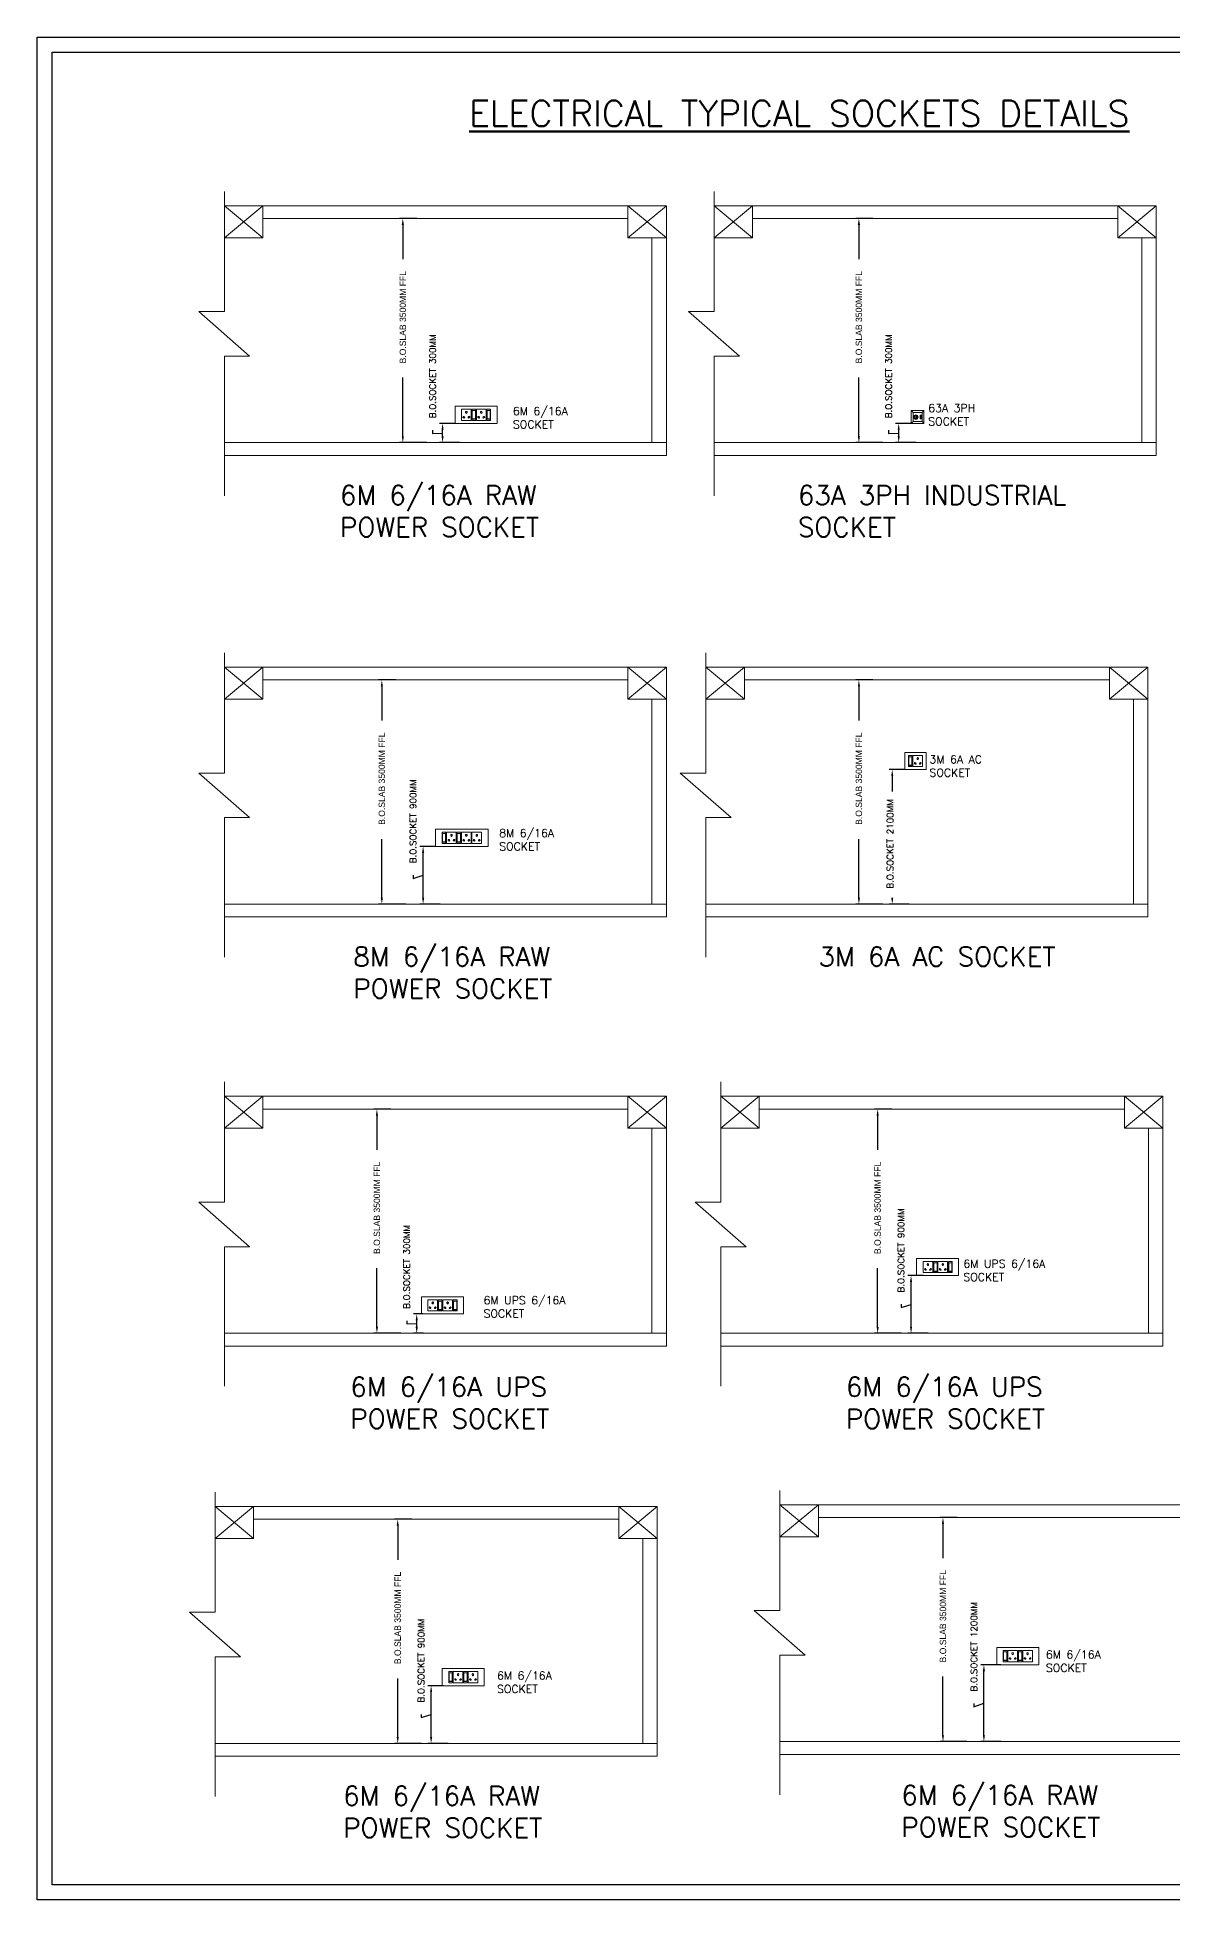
# Model space of a CAD drawing. Extents: x 2982526 to 3410143, y -1442121 to -1332990.
# Drawn here: x 3111121 to 3128863, y -1435153 to -1406065 of the extents above; entities that cross this region are included whole.
import ezdxf

# ---------------------------------------------------------------- set-up
doc = ezdxf.new("R2010")
doc.units = 0
doc.header["$MEASUREMENT"] = 0
doc.linetypes.add('1', pattern=[0, 0, 0])
doc.layers.get('0').update_dxf_attribs({"color": 6, "linetype": '1'})
for name, color, linetype, lineweight in [('DIM', 7, 'Continuous', 0), ('ELE 63A 3PH INDUSTRIAL SOCKET', 1, 'Continuous', 0), ('ELE-2NOS OF 6-16 RAW POWER SOCKET', 1, 'Continuous', 0), ('ELE-3NOS 6-16A POWER SOCKET', 5, 'Continuous', 0), ('ELE. 2N0S OF 6-16 UPS SOCKETS', 191, 'Continuous', 0), ('MEP_HVAC_RA_DUCT', 1, 'Continuous', 0)]:
    doc.layers.add(name, color=color, linetype=linetype, lineweight=lineweight)
doc.layers.add('ELE-16A AC SOCKET', color=7, linetype='Continuous')
doc.layers.add('TEXT', color=5, linetype='1')
doc.layers.add('ELE-6A AC SOCKET', color=7, linetype='Continuous', lineweight=0, true_color=0x00ceb6)
doc.styles.add('Century', font='GOTHIC.TTF')
doc.dimstyles.new('AR-BRICK WORK', dxfattribs={"dimscale": 100, "dimtxt": 1, "dimasz": 1, "dimexe": 0.5, "dimexo": 0, "dimgap": 0.25, "dimtad": 0, "dimdec": 0, "dimzin": 1, "dimdsep": 46, "dimtxsty": 'Century', "dimblk": 'OBLIQUE', "dimcen": 0, "dimdle": 1, "dimclrd": 8, "dimclre": 8, "dimclrt": 4, "dimadec": 0, "dimazin": 0, "dimtfac": 1, "dimtdec": 0, "dimtofl": 0, "dimtmove": 1, "dimatfit": 3, "dimldrblk": 'ARCHTICK', "dimfxl": 1, "dimtolj": 1, "dimtzin": 1, "dimarcsym": 2})

# ---------------------------------------------------------------- blocks, each defined once
blk = doc.blocks.new('45RT')
at = {"layer": 'ELE-6A AC SOCKET', "lineweight": 0}
for p, q in [((-212, 169), (-212, 36)), ((-212, 169), (-212, 36)), ((-166, 169), (-212, 169)), ((-212, 169), (-166, 169)), ((-212, 36), (-166, 36)), ((-208, 155), (-208, 51)), ((-170, 155), (-208, 155)), ((-208, 55), (-170, 55)), ((-208, 51), (-170, 51)), ((-170, 51), (-170, 155)), ((-166, 36), (-166, 169)), ((-158, 169), (-42, 169)), ((-158, 36), (-158, 169)), ((-42, 36), (-158, 36)), ((-42, 169), (-42, 36))]:
    blk.add_line(p, q, dxfattribs=at)
blk.add_lwpolyline([(-257, 0), (0, 0), (0, 205), (-257, 205)], close=True, dxfattribs=at)
for centre, radius, start, end in [((-133, 77), 7.81, 5.2689, 272.51), ((-127, 71), 6.3, 202.6838, 75.0951), ((-100, 136), 9.06, 307.1584, 232.8416), ((-100, 126), 5.78, 161.4031, 18.5969), ((-73, 71), 6.3, 104.9049, 337.3162), ((-67, 77), 7.81, 267.49, 174.7311)]:
    blk.add_arc(centre, radius, start, end, dxfattribs=at)
blk = doc.blocks.new('54Y')
at = {"layer": 'ELE. 2N0S OF 6-16 UPS SOCKETS', "color": 140, "lineweight": 0}
for p, q in [((26, 312), (26, 278)), ((26, 278), (26, 312)), ((26, 312), (124, 312)), ((26, 312), (124, 312)), ((124, 278), (26, 278)), ((124, 272), (26, 272)), ((26, 272), (26, 187)), ((26, 187), (124, 187)), ((26, 181), (26, 148)), ((26, 148), (26, 181)), ((26, 181), (124, 181)), ((26, 181), (124, 181)), ((37, 281), (37, 309)), ((37, 309), (113, 309)), ((113, 281), (37, 281)), ((37, 150), (37, 179)), ((37, 179), (113, 179)), ((110, 309), (110, 281)), ((110, 179), (110, 150)), ((113, 309), (113, 281)), ((113, 179), (113, 150)), ((124, 312), (124, 278)), ((124, 187), (124, 272)), ((124, 181), (124, 148)), ((124, 148), (26, 148)), ((26, 142), (26, 57)), ((124, 142), (26, 142)), ((26, 57), (124, 57)), ((113, 150), (37, 150)), ((124, 57), (124, 142))]:
    blk.add_line(p, q, dxfattribs=at)
blk.add_lwpolyline([(150, 368), (150, 0), (0, 0), (0, 368)], close=True, dxfattribs=at)
for centre, radius, start, end in [((51, 230), 6.62, 37.1584, 322.8416), ((58, 230), 4.22, 251.4031, 108.5969), ((94, 254), 5.7, 357.49, 264.7311), ((94, 205), 5.7, 95.2689, 2.51), ((98, 249), 4.6, 194.9049, 67.3162), ((98, 210), 4.6, 292.6838, 165.0951), ((51, 99), 6.62, 37.1584, 322.8416), ((58, 99), 4.22, 251.4031, 108.5969), ((94, 124), 5.7, 357.49, 264.7311), ((94, 75), 5.7, 95.2689, 2.51), ((98, 119), 4.6, 194.9049, 67.3162), ((98, 80), 4.6, 292.6838, 165.0951)]:
    blk.add_arc(centre, radius, start, end, dxfattribs=at)
blk = doc.blocks.new('*D267')
at = {"layer": 'Defpoints', "color": 0, "transparency": 16777216}
for p in [(3117454, -1412096), (3117649, -1412096), (3117720, -1412396)]:
    blk.add_point(p, dxfattribs=at)
at = {"layer": 'DIM', "color": 8, "lineweight": -2, "ltscale": 10, "transparency": 16777216}
for p, q in [((3117298, -1412201), (3117298, -1412251)), ((3117649, -1412096), (3117404, -1412096)), ((3117454, -1412296), (3117454, -1412196)), ((3117298, -1412251), (3117454, -1412246)), ((3117720, -1412396), (3117404, -1412396))]:
    blk.add_line(p, q, dxfattribs=at)
at = {"layer": 'DIM', "color": 8, "transparency": 16777216}
for points in [[(3117471, -1412196), (3117438, -1412196), (3117454, -1412096)], [(3117438, -1412296), (3117471, -1412296), (3117454, -1412396)]]:
    blk.add_solid(points, dxfattribs=at)
at = {"layer": 'DIM', "color": 7, "lineweight": 50, "transparency": 16777216, "insert": (3117298, -1411395), "char_height": 100, "attachment_point": 5, "rotation": 90}
blk.add_mtext('\\A1;\\A1;{\\Fromans.shx|c228; B.O.SOCKET 300MM }', dxfattribs=at)
blk = doc.blocks.new('_ArchTick')
at = {"color": 0, "linetype": 'ByBlock', "const_width": 0.15}
blk.add_lwpolyline([(-0.5, -0.5), (0.5, 0.5)], dxfattribs=at)
blk = doc.blocks.new('RTUH 6U')
at = {"layer": 'ELE-2NOS OF 6-16 RAW POWER SOCKET', "color": 30, "lineweight": 0, "ltscale": 300}
for p, q in [((-312, -26), (-227, -26)), ((-312, -124), (-312, -26)), ((-227, -124), (-312, -124)), ((-227, -26), (-227, -124)), ((-187, -26), (-221, -26)), ((-221, -26), (-221, -124)), ((-187, -124), (-221, -124)), ((-221, -124), (-187, -124)), ((-190, -37), (-218, -37)), ((-218, -37), (-218, -113)), ((-190, -40), (-218, -40)), ((-218, -113), (-190, -113)), ((-190, -113), (-190, -37)), ((-187, -124), (-187, -26)), ((-187, -124), (-187, -26)), ((-181, -124), (-181, -26)), ((-181, -26), (-96, -26)), ((-96, -124), (-181, -124)), ((-96, -26), (-96, -124)), ((-57, -26), (-91, -26)), ((-91, -26), (-91, -124)), ((-57, -124), (-91, -124)), ((-91, -124), (-57, -124)), ((-60, -37), (-88, -37)), ((-88, -37), (-88, -113)), ((-60, -40), (-88, -40)), ((-88, -113), (-60, -113)), ((-60, -113), (-60, -37)), ((-57, -124), (-57, -26)), ((-57, -124), (-57, -26))]:
    blk.add_line(p, q, dxfattribs=at)
blk.add_lwpolyline([(0, 0), (-368, 0), (-368, -150), (0, -150)], close=True, dxfattribs=at)
for centre, radius, start, end in [((-293, -56), 5.7, 87.49, 354.7311), ((-289, -52), 4.6, 284.9049, 157.3162), ((-269, -99), 6.62, 127.1584, 52.8416), ((-269, -92), 4.22, 341.4031, 198.5969), ((-249, -52), 4.6, 22.6838, 255.0951), ((-245, -56), 5.7, 185.2689, 92.51), ((-163, -56), 5.7, 87.49, 354.7311), ((-159, -52), 4.6, 284.9049, 157.3162), ((-139, -99), 6.62, 127.1584, 52.8416), ((-139, -92), 4.22, 341.4031, 198.5969), ((-119, -52), 4.6, 22.6838, 255.0951), ((-115, -56), 5.7, 185.2689, 92.51)]:
    blk.add_arc(centre, radius, start, end, dxfattribs=at)
blk = doc.blocks.new('*D268')
at = {"layer": 'Defpoints', "color": 0, "transparency": 16777216}
for p in [(3117275, -1431811), (3117470, -1431811), (3117541, -1432711)]:
    blk.add_point(p, dxfattribs=at)
at = {"layer": 'DIM', "color": 8, "lineweight": -2, "ltscale": 10, "transparency": 16777216}
for p, q in [((3117470, -1431811), (3117225, -1431811)), ((3117275, -1432611), (3117275, -1431911)), ((3117119, -1432258), (3117119, -1432308)), ((3117119, -1432308), (3117275, -1432261)), ((3117541, -1432711), (3117225, -1432711))]:
    blk.add_line(p, q, dxfattribs=at)
at = {"layer": 'DIM', "color": 8, "transparency": 16777216}
for points in [[(3117292, -1431911), (3117258, -1431911), (3117275, -1431811)], [(3117258, -1432611), (3117292, -1432611), (3117275, -1432711)]]:
    blk.add_solid(points, dxfattribs=at)
at = {"layer": 'DIM', "color": 7, "lineweight": 50, "transparency": 16777216, "insert": (3117119, -1431453), "char_height": 100, "attachment_point": 5, "rotation": 90}
blk.add_mtext('\\A1;\\A1;{\\Fromans.shx|c228; B.O.SOCKET 900MM }', dxfattribs=at)
blk = doc.blocks.new('*D269')
at = {"layer": 'Defpoints', "color": 0, "transparency": 16777216}
for p in [(3117150, -1418703), (3117345, -1418703), (3117416, -1419603)]:
    blk.add_point(p, dxfattribs=at)
at = {"layer": 'DIM', "color": 8, "lineweight": -2, "ltscale": 10, "transparency": 16777216}
for p, q in [((3117345, -1418703), (3117100, -1418703)), ((3117150, -1419503), (3117150, -1418803)), ((3116993, -1419151), (3116993, -1419201)), ((3116993, -1419201), (3117150, -1419153)), ((3117416, -1419603), (3117100, -1419603))]:
    blk.add_line(p, q, dxfattribs=at)
at = {"layer": 'DIM', "color": 8, "transparency": 16777216}
for points in [[(3117167, -1418803), (3117133, -1418803), (3117150, -1418703)], [(3117133, -1419503), (3117167, -1419503), (3117150, -1419603)]]:
    blk.add_solid(points, dxfattribs=at)
at = {"layer": 'DIM', "color": 7, "lineweight": 50, "transparency": 16777216, "insert": (3116993, -1418345), "char_height": 100, "attachment_point": 5, "rotation": 90}
blk.add_mtext('\\A1;\\A1;{\\Fromans.shx|c228; B.O.SOCKET 900MM }', dxfattribs=at)
blk = doc.blocks.new('543WYH')
at = {"layer": 'ELE-2NOS OF 6-16 RAW POWER SOCKET', "color": 30, "linetype": 'ByBlock', "lineweight": 0}
for p, q in [((-124, -57), (-124, -91)), ((-26, -57), (-124, -57)), ((-26, -57), (-124, -57)), ((-124, -91), (-26, -91)), ((-124, -96), (-26, -96)), ((-124, -181), (-124, -96)), ((-113, -60), (-113, -88)), ((-37, -60), (-113, -60)), ((-113, -88), (-37, -88)), ((-110, -60), (-110, -88)), ((-37, -88), (-37, -60)), ((-26, -57), (-26, -91)), ((-26, -91), (-26, -57)), ((-26, -96), (-26, -181)), ((-26, -181), (-124, -181)), ((-124, -187), (-124, -221)), ((-26, -187), (-124, -187)), ((-26, -187), (-124, -187)), ((-124, -221), (-26, -221)), ((-124, -312), (-124, -227)), ((-124, -227), (-26, -227)), ((-26, -312), (-124, -312)), ((-124, -402), (-124, -317)), ((-124, -317), (-26, -317)), ((-113, -190), (-113, -218)), ((-37, -190), (-113, -190)), ((-113, -218), (-37, -218)), ((-110, -190), (-110, -218)), ((-37, -218), (-37, -190)), ((-26, -187), (-26, -221)), ((-26, -221), (-26, -187)), ((-26, -227), (-26, -312)), ((-26, -317), (-26, -402)), ((-26, -402), (-124, -402))]:
    blk.add_line(p, q, dxfattribs=at)
blk.add_lwpolyline([(-150, 0), (-150, -459), (0, -459), (0, 0)], close=True, dxfattribs=at)
for centre, radius, start, end in [((-98, -119), 4.6, 112.6838, 345.0951), ((-98, -159), 4.6, 14.9049, 247.3162), ((-94, -115), 5.7, 275.2689, 182.51), ((-94, -163), 5.7, 177.49, 84.7311), ((-58, -139), 4.22, 71.4031, 288.5969), ((-51, -139), 6.62, 217.1584, 142.8416), ((-98, -249), 4.6, 112.6838, 345.0951), ((-98, -289), 4.6, 14.9049, 247.3162), ((-94, -245), 5.7, 275.2689, 182.51), ((-94, -293), 5.7, 177.49, 84.7311), ((-58, -269), 4.22, 71.4031, 288.5969), ((-51, -269), 6.62, 217.1584, 142.8416), ((-98, -340), 4.6, 112.6838, 345.0951), ((-98, -379), 4.6, 14.9049, 247.3162), ((-94, -335), 5.7, 275.2689, 182.51), ((-94, -384), 5.7, 177.49, 84.7311), ((-58, -360), 4.22, 71.4031, 288.5969), ((-51, -360), 6.62, 217.1584, 142.8416)]:
    blk.add_arc(centre, radius, start, end, dxfattribs=at)
blk = doc.blocks.new('*D270')
at = {"layer": 'Defpoints', "color": 0, "transparency": 16777216}
for p in [(3124480, -1417503), (3124675, -1417503), (3124746, -1419603)]:
    blk.add_point(p, dxfattribs=at)
at = {"layer": 'DIM', "color": 8, "lineweight": -2, "ltscale": 10, "transparency": 16777216}
for p, q in [((3124675, -1417503), (3124430, -1417503)), ((3124480, -1417603), (3124480, -1417844)), ((3124480, -1419503), (3124480, -1419551)), ((3124746, -1419603), (3124430, -1419603))]:
    blk.add_line(p, q, dxfattribs=at)
at = {"layer": 'DIM', "color": 8, "transparency": 16777216}
for points in [[(3124496, -1417603), (3124463, -1417603), (3124480, -1417503)], [(3124463, -1419503), (3124496, -1419503), (3124480, -1419603)]]:
    blk.add_solid(points, dxfattribs=at)
at = {"layer": 'DIM', "color": 7, "lineweight": 50, "transparency": 16777216, "insert": (3124447, -1418698), "char_height": 100, "attachment_point": 5, "rotation": 90}
blk.add_mtext('\\A1;\\A1;{\\Fromans.shx|c228; B.O.SOCKET 2100MM }', dxfattribs=at)
blk = doc.blocks.new('*D273')
at = {"layer": 'Defpoints', "color": 0, "transparency": 16777216}
for p in [(3116833, -1408896), (3117053, -1408896), (3117206, -1412396)]:
    blk.add_point(p, dxfattribs=at)
at = {"layer": 'DIM', "color": 8, "lineweight": -2, "ltscale": 10, "transparency": 16777216}
for p, q in [((3117053, -1408896), (3116783, -1408896)), ((3116833, -1408996), (3116833, -1409531)), ((3116833, -1412296), (3116833, -1411381)), ((3117206, -1412396), (3116783, -1412396))]:
    blk.add_line(p, q, dxfattribs=at)
at = {"layer": 'DIM', "color": 8, "transparency": 16777216}
for points in [[(3116850, -1408996), (3116816, -1408996), (3116833, -1408896)], [(3116816, -1412296), (3116850, -1412296), (3116833, -1412396)]]:
    blk.add_solid(points, dxfattribs=at)
at = {"layer": 'DIM', "color": 7, "lineweight": 50, "transparency": 16777216, "insert": (3116833, -1410456), "char_height": 100, "attachment_point": 5, "rotation": 90}
blk.add_mtext('\\A1;\\A1; B.O.SLAB 3500MM FFL', dxfattribs=at)
blk = doc.blocks.new('*D274')
at = {"layer": 'Defpoints', "color": 0, "transparency": 16777216}
for p in [(3116753, -1429211), (3116973, -1429211), (3117127, -1432711)]:
    blk.add_point(p, dxfattribs=at)
at = {"layer": 'DIM', "color": 8, "lineweight": -2, "ltscale": 10, "transparency": 16777216}
for p, q in [((3116973, -1429211), (3116703, -1429211)), ((3116753, -1429311), (3116753, -1429846)), ((3116753, -1432611), (3116753, -1431696)), ((3117127, -1432711), (3116703, -1432711))]:
    blk.add_line(p, q, dxfattribs=at)
at = {"layer": 'DIM', "color": 8, "transparency": 16777216}
for points in [[(3116770, -1429311), (3116737, -1429311), (3116753, -1429211)], [(3116737, -1432611), (3116770, -1432611), (3116753, -1432711)]]:
    blk.add_solid(points, dxfattribs=at)
at = {"layer": 'DIM', "color": 7, "lineweight": 50, "transparency": 16777216, "insert": (3116753, -1430771), "char_height": 100, "attachment_point": 5, "rotation": 90}
blk.add_mtext('\\A1;\\A1; B.O.SLAB 3500MM FFL', dxfattribs=at)
blk = doc.blocks.new('*D275')
at = {"layer": 'Defpoints', "color": 0, "transparency": 16777216}
for p in [(3116505, -1416103), (3116725, -1416103), (3116878, -1419603)]:
    blk.add_point(p, dxfattribs=at)
at = {"layer": 'DIM', "color": 8, "lineweight": -2, "ltscale": 10, "transparency": 16777216}
for p, q in [((3116725, -1416103), (3116455, -1416103)), ((3116505, -1416203), (3116505, -1416738)), ((3116505, -1419503), (3116505, -1418588)), ((3116878, -1419603), (3116455, -1419603))]:
    blk.add_line(p, q, dxfattribs=at)
at = {"layer": 'DIM', "color": 8, "transparency": 16777216}
for points in [[(3116521, -1416203), (3116488, -1416203), (3116505, -1416103)], [(3116488, -1419503), (3116521, -1419503), (3116505, -1419603)]]:
    blk.add_solid(points, dxfattribs=at)
at = {"layer": 'DIM', "color": 7, "lineweight": 50, "transparency": 16777216, "insert": (3116505, -1417663), "char_height": 100, "attachment_point": 5, "rotation": 90}
blk.add_mtext('\\A1;\\A1; B.O.SLAB 3500MM FFL', dxfattribs=at)
blk = doc.blocks.new('DSAD')
at = {"layer": 'ELE 63A 3PH INDUSTRIAL SOCKET', "linetype": 'ByBlock'}
h = blk.add_hatch(color=8, dxfattribs=at)
h.dxf.hatch_style = 1
h.paths.add_polyline_path([(-1, 0, 1), (-25, 0, 1)])
h.paths.add_polyline_path([(-2, 0, 1), (-24, 0, 1)], flags=16)
h = blk.add_hatch(color=8, dxfattribs=at)
h.dxf.hatch_style = 1
h.paths.add_polyline_path([(-17, 0, 1), (-22, 0, 1)])
h.paths.add_polyline_path([(-4, 0, 1), (-9, 0, 1)])
h.paths.add_polyline_path([(-17, 0, 1), (-22, 0, 1)], flags=16)
h.paths.add_polyline_path([(-4, 0, 1), (-9, 0, 1)], flags=16)
h = blk.add_hatch(color=8, dxfattribs=at)
h.dxf.hatch_style = 1
h.paths.add_polyline_path([(24, 6), (26, 6), (26, -6), (24, -6)])
for p, q in [((-35, 35), (-50, 50)), ((21, 14), (20, 15)), ((24, 1), (26, 1)), ((24, 0), (26, 0)), ((29, 14), (30, 15)), ((35, 35), (50, 50)), ((-35, -35), (-50, -50)), ((20, -15), (21, -14)), ((24, 0), (26, 0)), ((24, -1), (26, -1)), ((29, -14), (30, -15)), ((35, -35), (50, -50))]:
    blk.add_line(p, q, dxfattribs=at)
for points in [[(-50, 50), (50, 50), (50, -50), (-50, -50)], [(-35, 35), (35, 35), (35, -35), (-35, -35)], [(20, 15), (30, 15), (30, -15), (20, -15)], [(21, 14), (29, 14), (29, -14), (21, -14)], [(24, 6), (26, 6), (26, -6), (24, -6)]]:
    blk.add_lwpolyline(points, close=True, dxfattribs=at)
for centre, radius in [((-13, 0), 16.8), ((-13, 0), 11.8), ((-13, 0), 10.8), ((-20, 0), 2.77), ((-20, 0), 2.27), ((-6, 0), 2.77), ((-6, 0), 2.27)]:
    blk.add_circle(centre, radius, dxfattribs=at)
blk = doc.blocks.new('*D276')
at = {"layer": 'Defpoints', "color": 0, "transparency": 16777216}
for p in [(3124581, -1412096), (3124775, -1412096), (3124846, -1412396)]:
    blk.add_point(p, dxfattribs=at)
at = {"layer": 'DIM', "color": 8, "lineweight": -2, "ltscale": 10, "transparency": 16777216}
for p, q in [((3124424, -1412201), (3124424, -1412251)), ((3124775, -1412096), (3124531, -1412096)), ((3124581, -1412296), (3124581, -1412196)), ((3124424, -1412251), (3124581, -1412246)), ((3124846, -1412396), (3124531, -1412396))]:
    blk.add_line(p, q, dxfattribs=at)
at = {"layer": 'DIM', "color": 8, "transparency": 16777216}
for points in [[(3124597, -1412196), (3124564, -1412196), (3124581, -1412096)], [(3124564, -1412296), (3124597, -1412296), (3124581, -1412396)]]:
    blk.add_solid(points, dxfattribs=at)
at = {"layer": 'DIM', "color": 7, "lineweight": 50, "transparency": 16777216, "insert": (3124424, -1411395), "char_height": 100, "attachment_point": 5, "rotation": 90}
blk.add_mtext('\\A1;\\A1;{\\Fromans.shx|c228; B.O.SOCKET 300MM }', dxfattribs=at)
blk = doc.blocks.new('*D277')
at = {"layer": 'Defpoints', "color": 0, "transparency": 16777216}
for p in [(3123959, -1408896), (3124179, -1408896), (3124332, -1412396)]:
    blk.add_point(p, dxfattribs=at)
at = {"layer": 'DIM', "color": 8, "lineweight": -2, "ltscale": 10, "transparency": 16777216}
for p, q in [((3124179, -1408896), (3123909, -1408896)), ((3123959, -1408996), (3123959, -1409531)), ((3123959, -1412296), (3123959, -1411381)), ((3124332, -1412396), (3123909, -1412396))]:
    blk.add_line(p, q, dxfattribs=at)
at = {"layer": 'DIM', "color": 8, "transparency": 16777216}
for points in [[(3123976, -1408996), (3123942, -1408996), (3123959, -1408896)], [(3123942, -1412296), (3123976, -1412296), (3123959, -1412396)]]:
    blk.add_solid(points, dxfattribs=at)
at = {"layer": 'DIM', "color": 7, "lineweight": 50, "transparency": 16777216, "insert": (3123959, -1410456), "char_height": 100, "attachment_point": 5, "rotation": 90}
blk.add_mtext('\\A1;\\A1; B.O.SLAB 3500MM FFL', dxfattribs=at)
blk = doc.blocks.new('*D278')
at = {"layer": 'Defpoints', "color": 0, "transparency": 16777216}
for p in [(3123959, -1416103), (3124179, -1416103), (3124333, -1419603)]:
    blk.add_point(p, dxfattribs=at)
at = {"layer": 'DIM', "color": 8, "lineweight": -2, "ltscale": 10, "transparency": 16777216}
for p, q in [((3124179, -1416103), (3123909, -1416103)), ((3123959, -1416203), (3123959, -1416738)), ((3123959, -1419503), (3123959, -1418588)), ((3124333, -1419603), (3123909, -1419603))]:
    blk.add_line(p, q, dxfattribs=at)
at = {"layer": 'DIM', "color": 8, "transparency": 16777216}
for points in [[(3123976, -1416203), (3123943, -1416203), (3123959, -1416103)], [(3123943, -1419503), (3123976, -1419503), (3123959, -1419603)]]:
    blk.add_solid(points, dxfattribs=at)
at = {"layer": 'DIM', "color": 7, "lineweight": 50, "transparency": 16777216, "insert": (3123959, -1417663), "char_height": 100, "attachment_point": 5, "rotation": 90}
blk.add_mtext('\\A1;\\A1; B.O.SLAB 3500MM FFL', dxfattribs=at)
blk = doc.blocks.new('6 MODULES RAW POWER')
at = {"layer": 'ELE-2NOS OF 6-16 RAW POWER SOCKET', "color": 1, "lineweight": 0, "ltscale": 300}
for p, q in [((-6, 92), (-6, 20)), ((-6, 92), (-6, 20)), ((19, 92), (-6, 92)), ((-6, 92), (19, 92)), ((-6, 20), (19, 20)), ((-4, 84), (-4, 28)), ((17, 84), (-4, 84)), ((-4, 30), (17, 30)), ((-4, 28), (17, 28)), ((17, 28), (17, 84)), ((19, 20), (19, 92)), ((23, 92), (87, 92)), ((23, 20), (23, 92)), ((87, 20), (23, 20)), ((87, 92), (87, 20)), ((91, 92), (91, 20)), ((91, 92), (91, 20)), ((116, 92), (91, 92)), ((91, 92), (116, 92)), ((91, 20), (116, 20)), ((93, 84), (93, 28)), ((114, 84), (93, 84)), ((93, 30), (114, 30)), ((93, 28), (114, 28)), ((114, 28), (114, 84)), ((116, 20), (116, 92)), ((120, 20), (120, 92)), ((120, 92), (184, 92)), ((184, 20), (120, 20)), ((184, 92), (184, 20))]:
    blk.add_line(p, q, dxfattribs=at)
blk.add_lwpolyline([(-49, 0), (226, 0), (226, 112), (-49, 112)], close=True, dxfattribs=at)
for centre, radius, start, end in [((37, 42), 4.25, 5.2689, 272.51), ((40, 39), 3.43, 202.6838, 75.0951), ((55, 74), 4.93, 307.1584, 232.8416), ((55, 69), 3.14, 161.4031, 18.5969), ((70, 39), 3.43, 104.9049, 337.3162), ((73, 42), 4.25, 267.49, 174.7311), ((134, 42), 4.25, 5.2689, 272.51), ((137, 39), 3.43, 202.6838, 75.0951), ((152, 74), 4.93, 307.1584, 232.8416), ((152, 69), 3.14, 161.4031, 18.5969), ((167, 39), 3.43, 104.9049, 337.3162), ((170, 42), 4.25, 267.49, 174.7311)]:
    blk.add_arc(centre, radius, start, end, dxfattribs=at)
blk = doc.blocks.new('*D279')
at = {"layer": 'Defpoints', "color": 0, "transparency": 16777216}
for p in [(3125912, -1431484), (3126179, -1431484), (3126178, -1432684)]:
    blk.add_point(p, dxfattribs=at)
at = {"layer": 'DIM', "color": 8, "lineweight": -2, "ltscale": 10, "transparency": 16777216}
for p, q in [((3126179, -1431484), (3125862, -1431484)), ((3125912, -1432584), (3125912, -1431584)), ((3125756, -1432140), (3125912, -1432084)), ((3125756, -1432090), (3125756, -1432140)), ((3126178, -1432684), (3125862, -1432684))]:
    blk.add_line(p, q, dxfattribs=at)
at = {"layer": 'DIM', "color": 8, "transparency": 16777216}
for points in [[(3125929, -1431584), (3125896, -1431584), (3125912, -1431484)], [(3125896, -1432584), (3125929, -1432584), (3125912, -1432684)]]:
    blk.add_solid(points, dxfattribs=at)
at = {"layer": 'DIM', "color": 7, "lineweight": 50, "transparency": 16777216, "insert": (3125756, -1431236), "char_height": 100, "attachment_point": 5, "rotation": 90}
blk.add_mtext('\\A1;\\A1;{\\Fromans.shx|c228; B.O.SOCKET 1200MM }', dxfattribs=at)
blk = doc.blocks.new('*D280')
at = {"layer": 'Defpoints', "color": 0, "transparency": 16777216}
for p in [(3125273, -1429184), (3125493, -1429184), (3125646, -1432684)]:
    blk.add_point(p, dxfattribs=at)
at = {"layer": 'DIM', "color": 8, "lineweight": -2, "ltscale": 10, "transparency": 16777216}
for p, q in [((3125493, -1429184), (3125223, -1429184)), ((3125273, -1429284), (3125273, -1429819)), ((3125273, -1432584), (3125273, -1431669)), ((3125646, -1432684), (3125223, -1432684))]:
    blk.add_line(p, q, dxfattribs=at)
at = {"layer": 'DIM', "color": 8, "transparency": 16777216}
for points in [[(3125289, -1429284), (3125256, -1429284), (3125273, -1429184)], [(3125256, -1432584), (3125289, -1432584), (3125273, -1432684)]]:
    blk.add_solid(points, dxfattribs=at)
at = {"layer": 'DIM', "color": 7, "lineweight": 50, "transparency": 16777216, "insert": (3125273, -1430744), "char_height": 100, "attachment_point": 5, "rotation": 90}
blk.add_mtext('\\A1;\\A1; B.O.SLAB 3500MM FFL', dxfattribs=at)
blk = doc.blocks.new('5Y3AQY')
at = {"layer": 'ELE. 2N0S OF 6-16 UPS SOCKETS', "color": 72, "lineweight": 0}
for p, q in [((-312, -26), (-278, -26)), ((-312, -124), (-312, -26)), ((-312, -124), (-312, -26)), ((-312, -124), (-278, -124)), ((-278, -124), (-312, -124)), ((-309, -37), (-281, -37)), ((-309, -113), (-309, -37)), ((-309, -40), (-281, -40)), ((-281, -113), (-309, -113)), ((-281, -37), (-281, -113)), ((-278, -26), (-278, -124)), ((-272, -26), (-272, -124)), ((-187, -26), (-272, -26)), ((-272, -124), (-187, -124)), ((-187, -124), (-187, -26)), ((-181, -26), (-148, -26)), ((-181, -124), (-181, -26)), ((-181, -124), (-181, -26)), ((-181, -124), (-148, -124)), ((-148, -124), (-181, -124)), ((-179, -37), (-150, -37)), ((-179, -113), (-179, -37)), ((-179, -40), (-150, -40)), ((-150, -113), (-179, -113)), ((-150, -37), (-150, -113)), ((-148, -26), (-148, -124)), ((-57, -26), (-142, -26)), ((-142, -26), (-142, -124)), ((-142, -124), (-57, -124)), ((-57, -124), (-57, -26))]:
    blk.add_line(p, q, dxfattribs=at)
blk.add_lwpolyline([(-368, 0), (0, 0), (0, -150), (-368, -150)], close=True, dxfattribs=at)
for centre, radius, start, end in [((-254, -56), 5.7, 87.49, 354.7311), ((-249, -52), 4.6, 284.9049, 157.3162), ((-230, -99), 6.62, 127.1584, 52.8416), ((-230, -92), 4.22, 341.4031, 198.5969), ((-210, -52), 4.6, 22.6838, 255.0951), ((-205, -56), 5.7, 185.2689, 92.51), ((-124, -56), 5.7, 87.49, 354.7311), ((-119, -52), 4.6, 284.9049, 157.3162), ((-99, -99), 6.62, 127.1584, 52.8416), ((-99, -92), 4.22, 341.4031, 198.5969), ((-80, -52), 4.6, 22.6838, 255.0951), ((-75, -56), 5.7, 185.2689, 92.51)]:
    blk.add_arc(centre, radius, start, end, dxfattribs=at)
blk = doc.blocks.new('*D281')
at = {"layer": 'Defpoints', "color": 0, "transparency": 16777216}
for p in [(3124774, -1425405), (3124968, -1425405), (3125039, -1426306)]:
    blk.add_point(p, dxfattribs=at)
at = {"layer": 'DIM', "color": 8, "lineweight": -2, "ltscale": 10, "transparency": 16777216}
for p, q in [((3124968, -1425405), (3124724, -1425405)), ((3124774, -1426206), (3124774, -1425505)), ((3124617, -1425853), (3124617, -1425903)), ((3124617, -1425903), (3124774, -1425855)), ((3125039, -1426306), (3124724, -1426306))]:
    blk.add_line(p, q, dxfattribs=at)
at = {"layer": 'DIM', "color": 8, "transparency": 16777216}
for points in [[(3124790, -1425505), (3124757, -1425505), (3124774, -1425405)], [(3124757, -1426206), (3124790, -1426206), (3124774, -1426306)]]:
    blk.add_solid(points, dxfattribs=at)
at = {"layer": 'DIM', "color": 7, "lineweight": 50, "transparency": 16777216, "insert": (3124617, -1425047), "char_height": 100, "attachment_point": 5, "rotation": 90}
blk.add_mtext('\\A1;\\A1;{\\Fromans.shx|c228; B.O.SOCKET 900MM }', dxfattribs=at)
blk = doc.blocks.new('*D282')
at = {"layer": 'Defpoints', "color": 0, "transparency": 16777216}
for p in [(3124252, -1422806), (3124472, -1422806), (3124625, -1426306)]:
    blk.add_point(p, dxfattribs=at)
at = {"layer": 'DIM', "color": 8, "lineweight": -2, "ltscale": 10, "transparency": 16777216}
for p, q in [((3124472, -1422806), (3124202, -1422806)), ((3124252, -1422906), (3124252, -1423441)), ((3124252, -1426206), (3124252, -1425291)), ((3124625, -1426306), (3124202, -1426306))]:
    blk.add_line(p, q, dxfattribs=at)
at = {"layer": 'DIM', "color": 8, "transparency": 16777216}
for points in [[(3124269, -1422906), (3124235, -1422906), (3124252, -1422806)], [(3124235, -1426206), (3124269, -1426206), (3124252, -1426306)]]:
    blk.add_solid(points, dxfattribs=at)
at = {"layer": 'DIM', "color": 7, "lineweight": 50, "transparency": 16777216, "insert": (3124252, -1424366), "char_height": 100, "attachment_point": 5, "rotation": 90}
blk.add_mtext('\\A1;\\A1; B.O.SLAB 3500MM FFL', dxfattribs=at)
blk = doc.blocks.new('6MODULE-UPS')
at = {"layer": 'ELE. 2N0S OF 6-16 UPS SOCKETS', "color": 223, "lineweight": 0}
for p, q in [((-6, 92), (-6, 20)), ((-6, 92), (-6, 20)), ((19, 92), (-6, 92)), ((-6, 92), (19, 92)), ((-6, 20), (19, 20)), ((-4, 84), (-4, 28)), ((17, 84), (-4, 84)), ((-4, 30), (17, 30)), ((-4, 28), (17, 28)), ((17, 28), (17, 84)), ((19, 20), (19, 92)), ((24, 92), (87, 92)), ((24, 20), (24, 92)), ((87, 20), (24, 20)), ((87, 92), (87, 20)), ((91, 92), (91, 20)), ((91, 92), (91, 20)), ((116, 92), (91, 92)), ((91, 92), (116, 92)), ((91, 20), (116, 20)), ((93, 84), (93, 28)), ((114, 84), (93, 84)), ((93, 30), (114, 30)), ((93, 28), (114, 28)), ((114, 28), (114, 84)), ((116, 20), (116, 92)), ((120, 20), (120, 92)), ((120, 92), (184, 92)), ((184, 20), (120, 20)), ((184, 92), (184, 20))]:
    blk.add_line(p, q, dxfattribs=at)
blk.add_lwpolyline([(-48, 0), (226, 0), (226, 112), (-48, 112)], close=True, dxfattribs=at)
for centre, radius, start, end in [((37, 42), 4.24, 5.2689, 272.51), ((41, 39), 3.42, 202.6838, 75.0951), ((55, 74), 4.92, 307.1584, 232.8416), ((55, 69), 3.14, 161.4031, 18.5969), ((70, 39), 3.42, 104.9049, 337.3162), ((73, 42), 4.24, 267.49, 174.7311), ((134, 42), 4.24, 5.2689, 272.51), ((137, 39), 3.42, 202.6838, 75.0951), ((152, 74), 4.92, 307.1584, 232.8416), ((152, 69), 3.14, 161.4031, 18.5969), ((167, 39), 3.42, 104.9049, 337.3162), ((170, 42), 4.24, 267.49, 174.7311)]:
    blk.add_arc(centre, radius, start, end, dxfattribs=at)
blk = doc.blocks.new('*D285')
at = {"layer": 'Defpoints', "color": 0, "transparency": 16777216}
for p in [(3117050, -1426005), (3117148, -1426005), (3117158, -1426305)]:
    blk.add_point(p, dxfattribs=at)
at = {"layer": 'DIM', "color": 8, "lineweight": -2, "ltscale": 10, "transparency": 16777216}
for p, q in [((3116893, -1426110), (3116893, -1426160)), ((3116893, -1426160), (3117050, -1426155)), ((3117148, -1426005), (3117000, -1426005)), ((3117050, -1426205), (3117050, -1426105)), ((3117158, -1426305), (3117000, -1426305))]:
    blk.add_line(p, q, dxfattribs=at)
at = {"layer": 'DIM', "color": 8, "transparency": 16777216}
for points in [[(3117067, -1426105), (3117033, -1426105), (3117050, -1426005)], [(3117033, -1426205), (3117067, -1426205), (3117050, -1426305)]]:
    blk.add_solid(points, dxfattribs=at)
at = {"layer": 'DIM', "color": 7, "lineweight": 50, "transparency": 16777216, "insert": (3116893, -1425304), "char_height": 100, "attachment_point": 5, "rotation": 90}
blk.add_mtext('\\A1;\\A1;{\\Fromans.shx|c228; B.O.SOCKET 300MM }', dxfattribs=at)
blk = doc.blocks.new('*D286')
at = {"layer": 'Defpoints', "color": 0, "transparency": 16777216}
for p in [(3116428, -1422805), (3116648, -1422805), (3116802, -1426305)]:
    blk.add_point(p, dxfattribs=at)
at = {"layer": 'DIM', "color": 8, "lineweight": -2, "ltscale": 10, "transparency": 16777216}
for p, q in [((3116648, -1422805), (3116378, -1422805)), ((3116428, -1422905), (3116428, -1423440)), ((3116428, -1426205), (3116428, -1425290)), ((3116802, -1426305), (3116378, -1426305))]:
    blk.add_line(p, q, dxfattribs=at)
at = {"layer": 'DIM', "color": 8, "transparency": 16777216}
for points in [[(3116445, -1422905), (3116412, -1422905), (3116428, -1422805)], [(3116412, -1426205), (3116445, -1426205), (3116428, -1426305)]]:
    blk.add_solid(points, dxfattribs=at)
at = {"layer": 'DIM', "color": 7, "lineweight": 50, "transparency": 16777216, "insert": (3116428, -1424365), "char_height": 100, "attachment_point": 5, "rotation": 90}
blk.add_mtext('\\A1;\\A1; B.O.SLAB 3500MM FFL', dxfattribs=at)

msp = doc.modelspace()

# ---------------------------------------------------------------- linework, layer by layer
for points in [[(3146986.5, -1406064.9), (3146986.5, -1435153.2), (3111120.6, -1435153.2), (3111120.6, -1406064.9)], [(3146754.7, -1406296.7), (3146754.7, -1434921.4), (3111352.5, -1434921.4), (3111352.5, -1406296.7)]]:
    msp.add_lwpolyline(points, close=True)
at = {"layer": 'MEP_HVAC_RA_DUCT', "color": 8, "linetype": 'ByBlock'}
for p, q in [((3114046, -1408471.7), (3114046, -1410349.7)), ((3114046, -1408696.2), (3114646, -1409196.2)), ((3114046, -1409196.2), (3114646, -1408696.2)), ((3120351, -1408696.2), (3120951, -1409196.2)), ((3120351, -1409196.2), (3120951, -1408696.2)), ((3121698.9, -1408471.7), (3121698.9, -1410349.7)), ((3121698.9, -1408696.2), (3122298.9, -1409196.2)), ((3121698.9, -1409196.2), (3122298.9, -1408696.2)), ((3128003.9, -1408696.2), (3128603.9, -1409196.2)), ((3128003.9, -1409196.2), (3128603.9, -1408696.2)), ((3120726, -1409196.2), (3120726, -1412396.2)), ((3120951, -1409196.2), (3120951, -1412596.2)), ((3128378.9, -1409196.2), (3128378.9, -1412396.2)), ((3128603.9, -1409196.2), (3128603.9, -1412596.2)), ((3114046, -1410349.7), (3113643.9, -1410349.7)), ((3113643.9, -1410349.7), (3114439.5, -1411044.6)), ((3121698.9, -1410349.7), (3121296.8, -1410349.7)), ((3121296.8, -1410349.7), (3122092.4, -1411044.6)), ((3114439.5, -1411044.6), (3114046, -1411044.6)), ((3114046, -1411044.6), (3114046, -1413224.8)), ((3122092.4, -1411044.6), (3121698.9, -1411044.6)), ((3121698.9, -1411044.6), (3121698.9, -1413224.8)), ((3114046, -1415678.7), (3114046, -1417556.7)), ((3121569.1, -1415678.7), (3121569.1, -1417556.7)), ((3114046, -1415903.2), (3114646, -1416403.2)), ((3114046, -1416403.2), (3114646, -1415903.2)), ((3120351, -1415903.2), (3120951, -1416403.2)), ((3120351, -1416403.2), (3120951, -1415903.2)), ((3121569.1, -1415903.2), (3122169.1, -1416403.2)), ((3121569.1, -1416403.2), (3122169.1, -1415903.2)), ((3127874.1, -1415903.2), (3128474.1, -1416403.2)), ((3127874.1, -1416403.2), (3128474.1, -1415903.2)), ((3120726, -1416403.2), (3120726, -1419603.2)), ((3120951, -1416403.2), (3120951, -1419803.2)), ((3128249.1, -1416403.2), (3128249.1, -1419603.2)), ((3128474.1, -1416403.2), (3128474.1, -1419803.2)), ((3114046, -1417556.7), (3113643.9, -1417556.7)), ((3113643.9, -1417556.7), (3114439.5, -1418251.6)), ((3121569.1, -1417556.7), (3121167, -1417556.7)), ((3121167, -1417556.7), (3121962.6, -1418251.6)), ((3114439.5, -1418251.6), (3114046, -1418251.6)), ((3114046, -1418251.6), (3114046, -1420431.8)), ((3121962.6, -1418251.6), (3121569.1, -1418251.6)), ((3121569.1, -1418251.6), (3121569.1, -1420431.8)), ((3114046, -1422380.7), (3114046, -1424258.7)), ((3121802.7, -1422380.7), (3121802.7, -1424258.7)), ((3114046, -1422605.1), (3114646, -1423105.1)), ((3114046, -1423105.1), (3114646, -1422605.1)), ((3120351, -1422605.1), (3120951, -1423105.1)), ((3120351, -1423105.1), (3120951, -1422605.1)), ((3121802.7, -1422605.1), (3122402.7, -1423105.1)), ((3121802.7, -1423105.1), (3122402.7, -1422605.1)), ((3128107.7, -1422605.1), (3128707.7, -1423105.1)), ((3128107.7, -1423105.1), (3128707.7, -1422605.1)), ((3120726, -1423105.1), (3120726, -1426305.1)), ((3120951, -1423105.1), (3120951, -1426505.1)), ((3128482.7, -1423105.1), (3128482.7, -1426305.1)), ((3128707.7, -1423105.1), (3128707.7, -1426505.1)), ((3114046, -1424258.7), (3113643.9, -1424258.7)), ((3113643.9, -1424258.7), (3114439.5, -1424953.5)), ((3121802.7, -1424258.7), (3121400.6, -1424258.7)), ((3121400.6, -1424258.7), (3122196.2, -1424953.5)), ((3114439.5, -1424953.5), (3114046, -1424953.5)), ((3114046, -1424953.5), (3114046, -1427133.7)), ((3122196.2, -1424953.5), (3121802.7, -1424953.5)), ((3121802.7, -1424953.5), (3121802.7, -1427133.7)), ((3113901.3, -1428786.3), (3113901.3, -1430664.3)), ((3122725.6, -1428759.1), (3122725.6, -1430637.1)), ((3113901.3, -1429010.8), (3114501.3, -1429510.8)), ((3113901.3, -1429510.8), (3114501.3, -1429010.8)), ((3120206.3, -1429010.8), (3120806.3, -1429510.8)), ((3120206.3, -1429510.8), (3120806.3, -1429010.8)), ((3122725.6, -1428983.6), (3123325.6, -1429483.6)), ((3122725.6, -1429483.6), (3123325.6, -1428983.6)), ((3120581.3, -1429510.8), (3120581.3, -1432710.8)), ((3120806.3, -1429510.8), (3120806.3, -1432910.8)), ((3113901.3, -1430664.3), (3113499.2, -1430664.3)), ((3113499.2, -1430664.3), (3114294.8, -1431359.2)), ((3122725.6, -1430637.1), (3122323.5, -1430637.1)), ((3122323.5, -1430637.1), (3123119.1, -1431332)), ((3114294.8, -1431359.2), (3113901.3, -1431359.2)), ((3113901.3, -1431359.2), (3113901.3, -1433539.4)), ((3123119.1, -1431332), (3122725.6, -1431332)), ((3122725.6, -1431332), (3122725.6, -1433512.2))]:
    msp.add_line(p, q, dxfattribs=at)
for points in [[(3114046, -1408696.2), (3114046, -1409196.2), (3114646, -1409196.2), (3114646, -1408696.2), (3114046, -1408696.2)], [(3120581, -1408696.2), (3114646, -1408696.2)], [(3120351, -1408696.2), (3120351, -1409196.2), (3120951, -1409196.2), (3120951, -1408696.2), (3120351, -1408696.2)], [(3121698.9, -1408696.2), (3121698.9, -1409196.2), (3122298.9, -1409196.2), (3122298.9, -1408696.2), (3121698.9, -1408696.2)], [(3128233.9, -1408696.2), (3122298.9, -1408696.2)], [(3128003.9, -1408696.2), (3128003.9, -1409196.2), (3128603.9, -1409196.2), (3128603.9, -1408696.2), (3128003.9, -1408696.2)], [(3120351, -1408896.2), (3114646, -1408896.2)], [(3128003.9, -1408896.2), (3122298.9, -1408896.2)], [(3120951, -1412396.2), (3114046, -1412396.2)], [(3128603.9, -1412396.2), (3121698.9, -1412396.2)], [(3120951, -1412596.2), (3114046, -1412596.2)], [(3128603.9, -1412596.2), (3121698.9, -1412596.2)], [(3114046, -1415903.2), (3114046, -1416403.2), (3114646, -1416403.2), (3114646, -1415903.2), (3114046, -1415903.2)], [(3120581, -1415903.2), (3114646, -1415903.2)], [(3120351, -1415903.2), (3120351, -1416403.2), (3120951, -1416403.2), (3120951, -1415903.2), (3120351, -1415903.2)], [(3121569.1, -1415903.2), (3121569.1, -1416403.2), (3122169.1, -1416403.2), (3122169.1, -1415903.2), (3121569.1, -1415903.2)], [(3128104.1, -1415903.2), (3122169.1, -1415903.2)], [(3127874.1, -1415903.2), (3127874.1, -1416403.2), (3128474.1, -1416403.2), (3128474.1, -1415903.2), (3127874.1, -1415903.2)], [(3120351, -1416103.2), (3114646, -1416103.2)], [(3127874.1, -1416103.2), (3122169.1, -1416103.2)], [(3120951, -1419603.2), (3114046, -1419603.2)], [(3120951, -1419803.2), (3114046, -1419803.2)], [(3128474.1, -1419603.2), (3121569.1, -1419603.2)], [(3128474.1, -1419803.2), (3121569.1, -1419803.2)], [(3114046, -1422605.1), (3114046, -1423105.1), (3114646, -1423105.1), (3114646, -1422605.1), (3114046, -1422605.1)], [(3120581, -1422605.1), (3114646, -1422605.1)], [(3120351, -1422605.1), (3120351, -1423105.1), (3120951, -1423105.1), (3120951, -1422605.1), (3120351, -1422605.1)], [(3121802.7, -1422605.1), (3121802.7, -1423105.1), (3122402.7, -1423105.1), (3122402.7, -1422605.1), (3121802.7, -1422605.1)], [(3128337.7, -1422605.1), (3122402.7, -1422605.1)], [(3128107.7, -1422605.1), (3128107.7, -1423105.1), (3128707.7, -1423105.1), (3128707.7, -1422605.1), (3128107.7, -1422605.1)], [(3120351, -1422805.1), (3114646, -1422805.1)], [(3128107.7, -1422805.1), (3122402.7, -1422805.1)], [(3120951, -1426305.1), (3114046, -1426305.1)], [(3128707.7, -1426305.1), (3121802.7, -1426305.1)], [(3120951, -1426505.1), (3114046, -1426505.1)], [(3128707.7, -1426505.1), (3121802.7, -1426505.1)], [(3113901.3, -1429010.8), (3113901.3, -1429510.8), (3114501.3, -1429510.8), (3114501.3, -1429010.8), (3113901.3, -1429010.8)], [(3120436.3, -1429010.8), (3114501.3, -1429010.8)], [(3120206.3, -1429010.8), (3120206.3, -1429510.8), (3120806.3, -1429510.8), (3120806.3, -1429010.8), (3120206.3, -1429010.8)], [(3122725.6, -1428983.6), (3122725.6, -1429483.6), (3123325.6, -1429483.6), (3123325.6, -1428983.6), (3122725.6, -1428983.6)], [(3129260.6, -1428983.6), (3123325.6, -1428983.6)], [(3120206.3, -1429210.8), (3114501.3, -1429210.8)], [(3129030.6, -1429183.6), (3123325.6, -1429183.6)], [(3120806.3, -1432710.8), (3113901.3, -1432710.8)], [(3129630.6, -1432683.6), (3122725.6, -1432683.6)], [(3129630.6, -1432883.6), (3122725.6, -1432883.6)], [(3120806.3, -1432910.8), (3113901.3, -1432910.8)]]:
    msp.add_lwpolyline(points, dxfattribs=at)

# ---------------------------------------------------------------- block references
at = {"layer": 'ELE 63A 3PH INDUSTRIAL SOCKET', "linetype": 'ByBlock', "xscale": 2, "yscale": 2, "zscale": 2}
msp.add_blockref('DSAD', (3124875.5, -1411996.1), dxfattribs=at)
at = {"layer": 'ELE-16A AC SOCKET', "color": 4, "linetype": 'Continuous', "lineweight": -2, "ltscale": 0.01, "xscale": 1.304457613689299, "yscale": 1.304457613689299, "zscale": 1.304457613689299}
msp.add_blockref('45RT', (3125009.6, -1417503.1), dxfattribs=at)
at = {"layer": 'ELE-2NOS OF 6-16 RAW POWER SOCKET', "color": 254, "linetype": 'ByBlock', "true_color": 0xdebad0, "xscale": 1.780242686388709, "yscale": 1.780242686388709, "zscale": 1.780242686388709, "rotation": 270}
msp.add_blockref('54Y', (3117649.4, -1411829), dxfattribs=at)
at = {"layer": 'ELE-2NOS OF 6-16 RAW POWER SOCKET', "xscale": 2.398220438757602, "yscale": 2.398220438757602, "zscale": 2.398220438757602}
msp.add_blockref('6 MODULES RAW POWER', (3126230.1, -1431483.6), dxfattribs=at)
at = {"layer": 'ELE-2NOS OF 6-16 RAW POWER SOCKET', "color": 3, "linetype": 'ByBlock', "xscale": 1.786666666666666, "yscale": 1.786666666666666, "zscale": 1.786666666666666, "rotation": 180}
msp.add_blockref('RTUH 6U', (3117447.9, -1431810.7), dxfattribs=at)
at = {"layer": 'ELE-3NOS 6-16A POWER SOCKET', "color": 254, "linetype": 'ByBlock', "true_color": 0xdebad0, "xscale": 1.786666216586973, "yscale": 1.786666216586973, "zscale": 1.786666216586973, "rotation": 90}
msp.add_blockref('543WYH', (3117344.8, -1418435.1), dxfattribs=at)
at = {"layer": 'ELE. 2N0S OF 6-16 UPS SOCKETS', "color": 3, "linetype": 'ByBlock', "xscale": 1.786667256311496, "yscale": 1.786667256311496, "zscale": 1.786667256311496, "rotation": 180}
msp.add_blockref('5Y3AQY', (3124860, -1425405.4), dxfattribs=at)
at = {"layer": 'ELE. 2N0S OF 6-16 UPS SOCKETS', "xscale": -2.402076551567171, "yscale": 2.402076551567171, "zscale": 2.402076551567171, "rotation": 359.9999999999999}
msp.add_blockref('6MODULE-UPS', (3117665.2, -1426005), dxfattribs=at)

# ---------------------------------------------------------------- texts
at = {"layer": 'DIM', "lineweight": 50, "ltscale": 10, "char_height": 125, "attachment_point": 1}
for s, insert, width in [('{\\Fromans.shx|c228;\\C0;6M 6/16A SOCKET}', (3118553.3, -1411840.4), 1022.634), ('{\\Fromans.shx|c228;\\C0;63A 3PH SOCKET}', (3125042.5, -1411793.6), 1022.634), ('{\\Fromans.shx|c228;\\C0;3M 6A AC SOCKET}', (3125062.1, -1417280.1), 1022.634), ('{\\Fromans.shx|c228;\\C0;8M 6/16A SOCKET}', (3118339.1, -1418431.2), 1022.634), ('{\\Fromans.shx|c228;\\C0;6M UPS 6/16A SOCKET}', (3125591.4, -1425157.3), 1426.108), ('{\\Fromans.shx|c228;\\C0;6M UPS 6/16A SOCKET}', (3118094, -1425727.2), 1426.108), ('{\\Fromans.shx|c228;\\C0;6M 6/16A SOCKET}', (3126880.8, -1431261), 1022.634), ('{\\Fromans.shx|c228;\\C0;6M 6/16A SOCKET}', (3118304.5, -1431590.2), 1022.634)]:
    msp.add_mtext(s, dxfattribs=dict(at, insert=insert, width=width))
at = {"layer": 'TEXT', "lineweight": 50, "ltscale": 10, "attachment_point": 1}
for s, insert, char_height, width in [('{\\L\\Fromans.shx|c228;\\C0;ELECTRICAL TYPICAL SOCKETS DETAILS}', (3117868, -1407054.8), 400, 12876.571), ('{\\Fromans.shx|c228;\\C0;6M 6/16A RAW POWER SOCKET}', (3115850.9, -1413066.4), 300, 4707.325), ('{\\Fromans.shx|c228;\\C0;63A 3PH INDUSTRIAL SOCKET}', (3123006, -1413066.4), 300, 5139.262), ('{\\Fromans.shx|c228;\\C0;8M 6/16A RAW POWER SOCKET}', (3116059.9, -1420273.5), 300, 4707.325), ('{\\Fromans.shx|c228;\\C0;3M 6A AC SOCKET}', (3123328.7, -1420273.5), 300, 4707.325), ('{\\Fromans.shx|c228;\\C0;6M 6/16A UPS POWER SOCKET}', (3116012.3, -1426990.6), 300, 4707.325), ('{\\Fromans.shx|c228;\\C0;6M 6/16A UPS POWER SOCKET}', (3123755.7, -1426990.6), 300, 4707.325), ('{\\Fromans.shx|c228;\\C0;6M 6/16A RAW POWER SOCKET}', (3115901.3, -1433381.1), 300, 4707.325), ('{\\Fromans.shx|c228;\\C0;6M 6/16A RAW POWER SOCKET}', (3124622, -1433369), 300, 4707.325)]:
    msp.add_mtext(s, dxfattribs=dict(at, insert=insert, char_height=char_height, width=width))

# ---------------------------------------------------------------- dimensions: what is measured, and where the dimension line sits
at = {"layer": 'DIM', "lineweight": 50, "ltscale": 10}
for base, p1, p2, text, picture, middle in [((3116832.9, -1408896.2), (3117206.3, -1412396.2), (3117052.8, -1408896.2), '\\A1; B.O.SLAB <>MM FFL', '*D273', (3116832.9, -1410456.4)), ((3123959, -1408896.2), (3124332.4, -1412396.2), (3124178.9, -1408896.2), '\\A1; B.O.SLAB <>MM FFL', '*D277', (3123959, -1410456.4)), ((3117454.4, -1412096.1), (3117720.4, -1412396.2), (3117649.4, -1412096.1), '\\A1;{\\Fromans.shx|c228; B.O.SOCKET <>MM }', '*D267', (3117297.9, -1412176.3)), ((3124580.5, -1412096.1), (3124846.5, -1412396.2), (3124775.5, -1412096.1), '\\A1;{\\Fromans.shx|c228; B.O.SOCKET <>MM }', '*D276', (3124424, -1412176.3)), ((3116504.6, -1416103.2), (3116878.1, -1419603.2), (3116724.5, -1416103.2), '\\A1; B.O.SLAB <>MM FFL', '*D275', (3116504.6, -1417663.4)), ((3123959.2, -1416103.2), (3124332.7, -1419603.2), (3124179.1, -1416103.2), '\\A1; B.O.SLAB <>MM FFL', '*D278', (3123959.2, -1417663.4)), ((3117149.9, -1418703.1), (3117415.9, -1419603.2), (3117344.8, -1418703.1), '\\A1;{\\Fromans.shx|c228; B.O.SOCKET <>MM }', '*D269', (3116993.4, -1419125.9)), ((3124479.6, -1417503.1), (3124745.6, -1419603.2), (3124674.6, -1417503.1), '\\A1;{\\Fromans.shx|c228; B.O.SOCKET <>MM }', '*D270', (3124446.6, -1418697.5)), ((3116428.3, -1422805.1), (3116801.8, -1426305.1), (3116648.3, -1422805.1), '\\A1; B.O.SLAB <>MM FFL', '*D286', (3116428.3, -1424365.3)), ((3124251.9, -1422805.6), (3124625.4, -1426305.6), (3124471.8, -1422805.6), '\\A1; B.O.SLAB <>MM FFL', '*D282', (3124251.9, -1424365.7)), ((3124773.5, -1425405.4), (3125039.5, -1426305.6), (3124968.5, -1425405.4), '\\A1;{\\Fromans.shx|c228; B.O.SOCKET <>MM }', '*D281', (3124617, -1425828.2)), ((3117049.9, -1426005), (3117157.9, -1426305.1), (3117147.9, -1426005), '\\A1;{\\Fromans.shx|c228; B.O.SOCKET <>MM }', '*D285', (3116893.4, -1426085.2)), ((3116753.5, -1429210.8), (3117127, -1432710.8), (3116973.4, -1429210.8), '\\A1; B.O.SLAB <>MM FFL', '*D274', (3116753.5, -1430771)), ((3125272.6, -1429183.7), (3125646.1, -1432683.7), (3125492.5, -1429183.7), '\\A1; B.O.SLAB <>MM FFL', '*D280', (3125272.6, -1430743.9)), ((3125912.2, -1431483.6), (3126178.1, -1432683.7), (3126178.7, -1431483.6), '\\A1;{\\Fromans.shx|c228; B.O.SOCKET <>MM }', '*D279', (3125755.7, -1432065)), ((3117275.1, -1431810.7), (3117541.1, -1432710.8), (3117470.1, -1431810.7), '\\A1;{\\Fromans.shx|c228; B.O.SOCKET <>MM }', '*D268', (3117118.6, -1432233.5))]:
    dim = msp.add_linear_dim(base=base, p1=p1, p2=p2, angle=90, text=text, dimstyle='AR-BRICK WORK', override={"dimtxsty": 'Standard', "dimclrt": 7, "dimldrblk": 'ArchTick'}, dxfattribs=at)
    dim.commit()
    dim.dimension.update_dxf_attribs({"geometry": picture, "text_midpoint": middle, "dimtype": 160})

doc.saveas('drawing.dxf')
